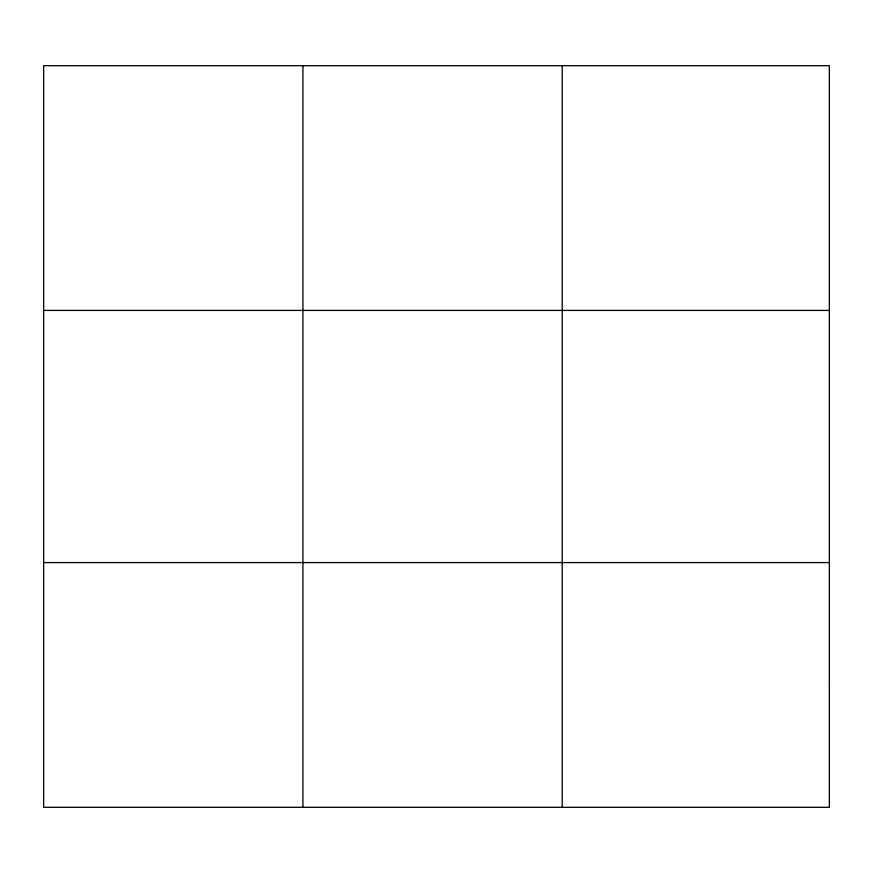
<?xml version="1.0" encoding="UTF-8"?>
<svg xmlns="http://www.w3.org/2000/svg" width="873" height="873" viewBox="0 0 873 873"><rect width="100%" height="100%" fill="white"/><g stroke="black" fill="none" stroke-linecap="round" stroke-linejoin="round"><path stroke-width="1.31" d="M302.931 65.682L302.931 807.318M562.212 65.682L562.212 807.318M43.65 310.417L829.35 310.417M43.65 562.583L829.35 562.583M829.35 684.945L829.35 807.318L43.65 807.318L43.65 65.682L829.35 65.682L829.35 684.945"/></g></svg>
